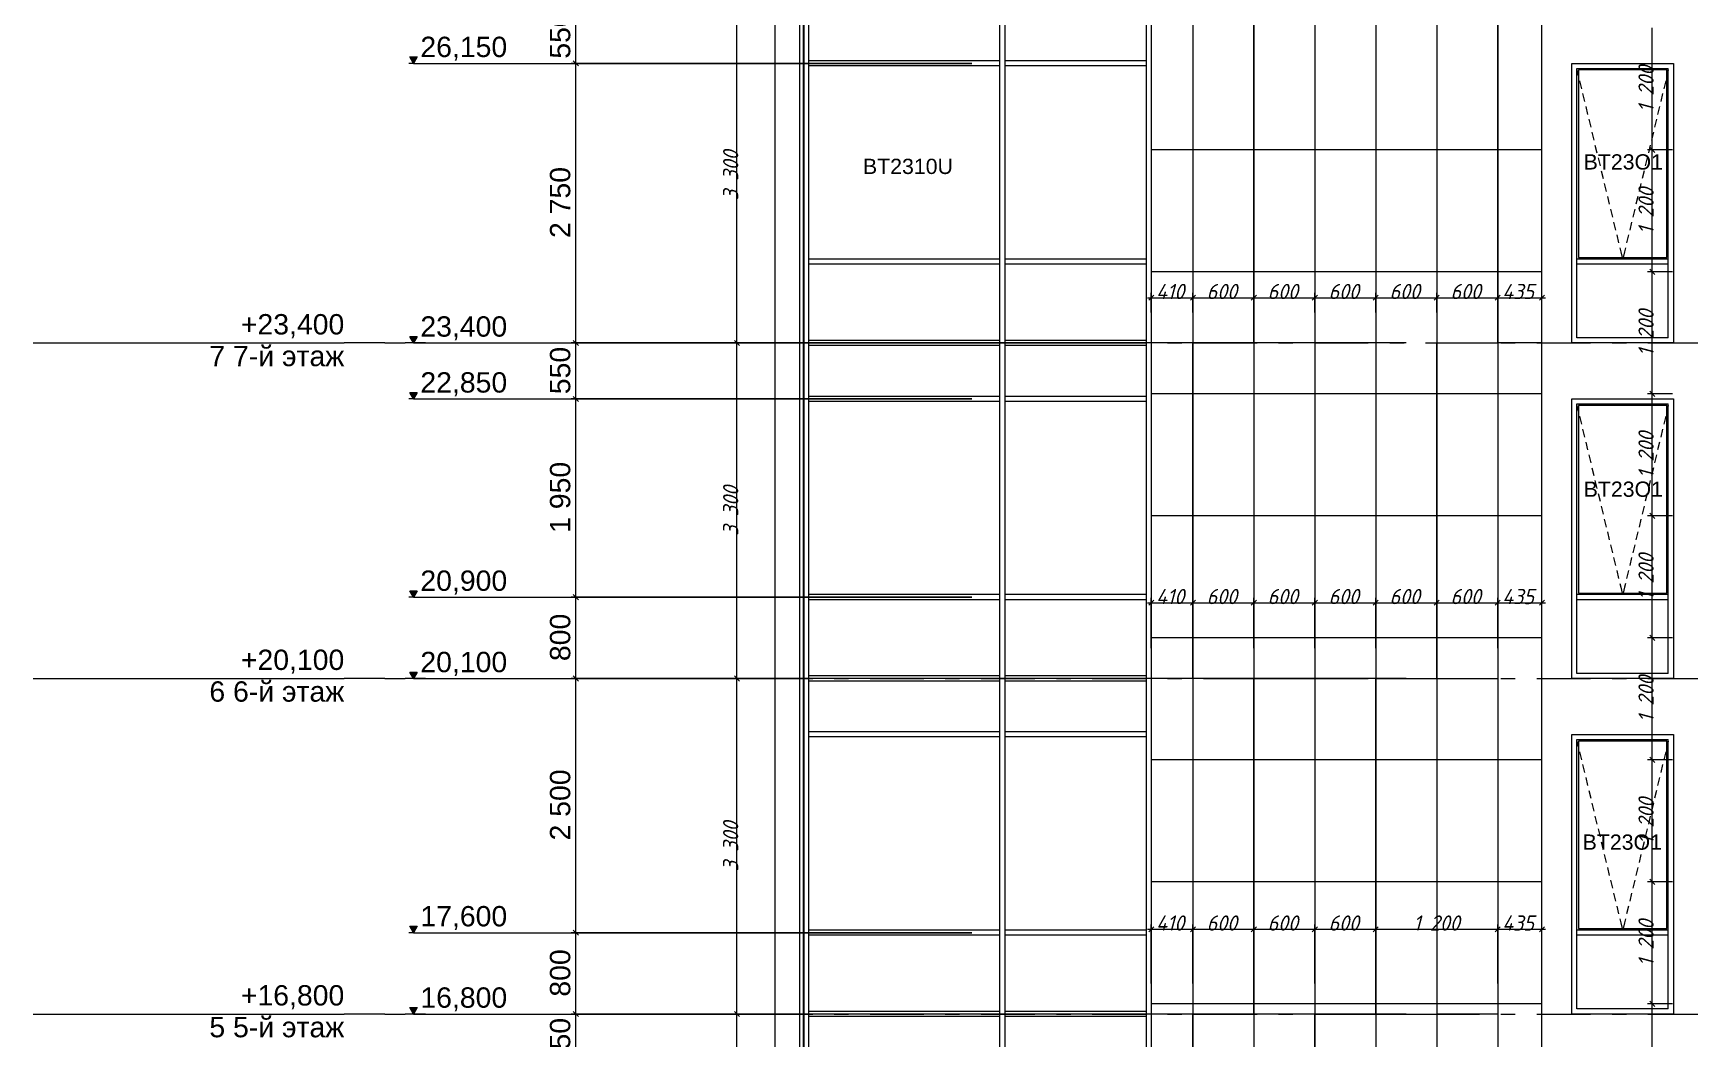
# Model space of a CAD drawing. Header units: millimetres. Extents: x 1499747 to 4230374, y -28481 to 441852.
# Drawn here: x 2780287 to 2796593, y -1227 to 8664 of the extents above; entities that cross this region are included whole.
import ezdxf
from ezdxf.xclip import XClip

# ---------------------------------------------------------------- set-up
doc = ezdxf.new("R2010")
doc.units = ezdxf.units.MM
doc.header["$MEASUREMENT"] = 0
doc.header["$XCLIPFRAME"] = 0
doc.linetypes.add('Штрих-Штриховая', pattern=[1093.611073, 529.166651, -211.666656, 141.111112, -211.666656])
for name, color, linetype, lineweight in [('3 Фасад_27_0_Ном._пера__1_Ном._пера__7', 7, 'Continuous', 18), ('3 Фасад_27_0_Ном._пера__20_Ном._пера__1', 1, 'Continuous', 18), ('3 Фасад_27_Витражные окна_Ном._пера__1_Ном._пера__7', 7, 'Continuous', 18), ('3 Фасад_27_Витражные окна_Ном._пера__20_Ном._пера__1', 1, 'Continuous', 18), ('3 Фасад_27_Витражные окна_Ном._пера__92_Ном._пера__233', 233, 'Continuous', 18), ('3 Фасад_27_Выступы_Ном._пера__1_Ном._пера__7', 7, 'Continuous', 18), ('3 Фасад_27_Отделка керамика_Ном._пера__1_Ном._пера__7', 7, 'Continuous', 18), ('3 Фасад_27_Отделка керамика_Ном._пера__74_Ном._пера__255', 255, 'Continuous', 18), ('3 Фасад_27_Отделка керамика_Ном._пера__89_Ном._пера__111', 111, 'Continuous', 18), ('3 Фасад_27_Размер - ГКЛ перегородки_Ном._пера__20_Ном._пера__1', 1, 'Continuous', 18), ('3 Фасад_27_Размер - ГКЛ перегородки_Ном._пера__5_Ном._пера__5', 5, 'Continuous', 18), ('3 Фасад_27_Размер - Общий_Ном._пера__1_Ном._пера__7', 7, 'Continuous', 18), ('3 Фасад_27_Сетка кладки_Ном._пера__1_Ном._пера__7', 7, 'Continuous', 18)]:
    doc.layers.add(name, color=color, linetype=linetype, lineweight=lineweight)
doc.layers.add('Чертеж и Рисунок', color=7, linetype='Continuous')
doc.styles.add('СГЕНЕРИР_СТИЛЬ_1', font='')
doc.styles.add('СГЕНЕРИР_СТИЛЬ_2', font='arial.ttf')
doc.styles.get('СГЕНЕРИР_СТИЛЬ_1').set_extended_font_data('GOST Common', italic=True)

# ---------------------------------------------------------------- blocks, each defined once
blk = doc.blocks.new('Чертеж_7_27', base_point=(1694889, 9891))
at = {"layer": '3 Фасад_27_Размер - Общий_Ном._пера__1_Ном._пера__7', "linetype": 'Continuous', "true_color": 0x939598}
for points in [[(1677828, 36041), (1677865, 36104), (1677792, 36104)], [(1677828, 33291), (1677865, 33354), (1677792, 33354)], [(1677828, 32741), (1677865, 32804), (1677792, 32804)], [(1677828, 30791), (1677865, 30854), (1677792, 30854)], [(1677828, 29991), (1677865, 30054), (1677792, 30054)], [(1677828, 27491), (1677865, 27554), (1677792, 27554)], [(1677828, 26691), (1677865, 26754), (1677792, 26754)]]:
    blk.add_hatch(color=252, dxfattribs=at).paths.add_polyline_path(points)
at = {"layer": '3 Фасад_27_0_Ном._пера__1_Ном._пера__7', "color": 252, "linetype": 'Continuous', "true_color": 0x939598}
for p, q in [((1674085, 33291), (1677147, 33291)), ((1677547, 33291), (1677147, 33291)), ((1677547, 33291), (1677747, 33291)), ((1677847, 33291), (1677747, 33291)), ((1677947, 33291), (1677847, 33291)), ((1674085, 29991), (1677147, 29991)), ((1677547, 29991), (1677147, 29991)), ((1677547, 29991), (1677747, 29991)), ((1677847, 29991), (1677747, 29991)), ((1677947, 29991), (1677847, 29991)), ((1674085, 26691), (1677147, 26691)), ((1677547, 26691), (1677147, 26691)), ((1677547, 26691), (1677747, 26691)), ((1677847, 26691), (1677747, 26691)), ((1677947, 26691), (1677847, 26691))]:
    blk.add_line(p, q, dxfattribs=at)
at = {"layer": '3 Фасад_27_0_Ном._пера__20_Ном._пера__1', "color": 252, "linetype": 'Штрих-Штриховая', "true_color": 0x939598}
for p, q in [((1677947, 33291), (1716089, 33291)), ((1677947, 29991), (1716089, 29991)), ((1677947, 26691), (1716089, 26691))]:
    blk.add_line(p, q, dxfattribs=at)
at = {"layer": '3 Фасад_27_Витражные окна_Ном._пера__1_Ном._пера__7', "color": 252, "linetype": 'Continuous', "true_color": 0x939598}
for p, q in [((1681630, 36041), (1681630, 36591)), ((1681665, 36041), (1681665, 36591)), ((1681672, 36041), (1681672, 36591)), ((1681719, 36066), (1681719, 36566)), ((1683600, 36066), (1683600, 36566)), ((1683650, 36066), (1683650, 36566)), ((1685039, 36566), (1685039, 36066)), ((1685089, 36591), (1685089, 36041)), ((1681630, 34091), (1681630, 36041)), ((1681665, 34091), (1681665, 36041)), ((1681672, 34091), (1681672, 36041)), ((1683600, 36066), (1681719, 36066)), ((1681719, 36041), (1681719, 36066)), ((1681719, 36016), (1681719, 36041)), ((1683600, 36041), (1683600, 36066)), ((1683600, 36016), (1683600, 36041)), ((1685039, 36066), (1683650, 36066)), ((1683650, 36041), (1683650, 36066)), ((1683650, 36016), (1683650, 36041)), ((1685039, 36066), (1685039, 36041)), ((1685039, 36041), (1685039, 36016)), ((1685089, 36041), (1685089, 34091)), ((1683600, 36016), (1681719, 36016)), ((1681719, 34116), (1681719, 36016)), ((1683600, 34116), (1683600, 36016)), ((1685039, 36016), (1683650, 36016)), ((1683650, 34116), (1683650, 36016)), ((1685039, 36016), (1685039, 34116)), ((1689278, 35991), (1689728, 35991)), ((1689278, 35691), (1689278, 35991)), ((1690163, 35976), (1689293, 35976)), ((1689293, 35976), (1689293, 34131)), ((1689728, 35991), (1690178, 35991)), ((1690163, 34131), (1690163, 35976)), ((1690178, 35691), (1690178, 35991)), ((1689278, 34291), (1689278, 35691)), ((1690178, 34291), (1690178, 35691)), ((1689278, 34116), (1689278, 34291)), ((1690178, 34116), (1690178, 34291)), ((1681630, 33291), (1681630, 34091)), ((1681665, 33291), (1681665, 34091)), ((1681672, 33291), (1681672, 34091)), ((1683600, 34116), (1681719, 34116)), ((1681719, 34091), (1681719, 34116)), ((1681719, 34066), (1681719, 34091)), ((1683600, 34091), (1683600, 34116)), ((1683600, 34066), (1683600, 34091)), ((1685039, 34116), (1683650, 34116)), ((1683650, 34091), (1683650, 34116)), ((1683650, 34066), (1683650, 34091)), ((1685039, 34116), (1685039, 34091)), ((1685039, 34091), (1685039, 34066)), ((1685089, 34091), (1685089, 33291)), ((1689278, 34091), (1689278, 34116)), ((1689728, 34116), (1689278, 34116)), ((1689278, 34066), (1689278, 34091)), ((1689293, 34131), (1690163, 34131)), ((1690178, 34116), (1689728, 34116)), ((1690178, 34091), (1690178, 34116)), ((1690178, 34066), (1690178, 34091)), ((1683600, 34066), (1681719, 34066)), ((1681719, 33316), (1681719, 34066)), ((1683600, 33316), (1683600, 34066)), ((1683650, 33316), (1683650, 34066)), ((1685039, 34066), (1683650, 34066)), ((1685039, 34066), (1685039, 33316)), ((1689278, 33341), (1689278, 34066)), ((1689728, 34066), (1689278, 34066)), ((1690178, 34066), (1689728, 34066)), ((1690178, 33341), (1690178, 34066)), ((1681630, 32741), (1681630, 33291)), ((1681665, 32741), (1681665, 33291)), ((1681672, 32741), (1681672, 33291)), ((1683600, 33316), (1681719, 33316)), ((1681719, 33291), (1681719, 33316)), ((1681719, 33266), (1681719, 33291)), ((1683600, 33266), (1681719, 33266)), ((1681719, 32766), (1681719, 33266)), ((1683600, 33291), (1683600, 33316)), ((1683600, 33266), (1683600, 33291)), ((1683600, 32766), (1683600, 33266)), ((1685039, 33316), (1683650, 33316)), ((1683650, 33291), (1683650, 33316)), ((1683650, 33266), (1683650, 33291)), ((1683650, 32766), (1683650, 33266)), ((1685039, 33266), (1683650, 33266)), ((1685039, 33316), (1685039, 33291)), ((1685039, 33291), (1685039, 33266)), ((1685039, 33266), (1685039, 32766)), ((1685089, 33291), (1685089, 32741)), ((1689728, 33341), (1689278, 33341)), ((1690178, 33341), (1689728, 33341)), ((1681630, 30791), (1681630, 32741)), ((1681665, 30791), (1681665, 32741)), ((1681672, 30791), (1681672, 32741)), ((1683600, 32766), (1681719, 32766)), ((1681719, 32741), (1681719, 32766)), ((1681719, 32716), (1681719, 32741)), ((1683600, 32716), (1681719, 32716)), ((1681719, 30816), (1681719, 32716)), ((1683600, 32741), (1683600, 32766)), ((1683600, 32716), (1683600, 32741)), ((1683600, 30816), (1683600, 32716)), ((1685039, 32766), (1683650, 32766)), ((1683650, 32741), (1683650, 32766)), ((1683650, 32716), (1683650, 32741)), ((1683650, 30816), (1683650, 32716)), ((1685039, 32716), (1683650, 32716)), ((1685039, 32766), (1685039, 32741)), ((1685039, 32741), (1685039, 32716)), ((1685039, 32716), (1685039, 30816)), ((1685089, 32741), (1685089, 30791)), ((1689278, 32691), (1689728, 32691)), ((1689278, 32391), (1689278, 32691)), ((1690163, 32676), (1689293, 32676)), ((1689293, 32676), (1689293, 30831)), ((1689728, 32691), (1690178, 32691)), ((1690163, 30831), (1690163, 32676)), ((1690178, 32391), (1690178, 32691)), ((1689278, 30991), (1689278, 32391)), ((1690178, 30991), (1690178, 32391)), ((1689278, 30816), (1689278, 30991)), ((1690178, 30816), (1690178, 30991)), ((1689293, 30831), (1690163, 30831)), ((1681630, 29991), (1681630, 30791)), ((1681665, 29991), (1681665, 30791)), ((1681672, 29991), (1681672, 30791)), ((1683600, 30816), (1681719, 30816)), ((1681719, 30791), (1681719, 30816)), ((1681719, 30766), (1681719, 30791)), ((1683600, 30766), (1681719, 30766)), ((1681719, 30016), (1681719, 30766)), ((1683600, 30791), (1683600, 30816)), ((1683600, 30766), (1683600, 30791)), ((1683600, 30016), (1683600, 30766)), ((1685039, 30816), (1683650, 30816)), ((1683650, 30791), (1683650, 30816)), ((1683650, 30766), (1683650, 30791)), ((1683650, 30016), (1683650, 30766)), ((1685039, 30766), (1683650, 30766)), ((1685039, 30816), (1685039, 30791)), ((1685039, 30791), (1685039, 30766)), ((1685039, 30766), (1685039, 30016)), ((1685089, 30791), (1685089, 29991)), ((1689278, 30791), (1689278, 30816)), ((1689728, 30816), (1689278, 30816)), ((1689278, 30766), (1689278, 30791)), ((1689278, 30041), (1689278, 30766)), ((1689728, 30766), (1689278, 30766)), ((1690178, 30816), (1689728, 30816)), ((1690178, 30766), (1689728, 30766)), ((1690178, 30791), (1690178, 30816)), ((1690178, 30766), (1690178, 30791)), ((1690178, 30041), (1690178, 30766)), ((1683600, 30016), (1681719, 30016)), ((1681719, 29991), (1681719, 30016)), ((1683600, 29991), (1683600, 30016)), ((1685039, 30016), (1683650, 30016)), ((1683650, 29991), (1683650, 30016)), ((1685039, 30016), (1685039, 29991)), ((1689728, 30041), (1689278, 30041)), ((1690178, 30041), (1689728, 30041)), ((1681630, 29441), (1681630, 29991)), ((1681665, 29441), (1681665, 29991)), ((1681672, 29441), (1681672, 29991)), ((1681719, 29966), (1681719, 29991)), ((1683600, 29966), (1681719, 29966)), ((1681719, 29466), (1681719, 29966)), ((1683600, 29966), (1683600, 29991)), ((1683600, 29466), (1683600, 29966)), ((1683650, 29966), (1683650, 29991)), ((1683650, 29466), (1683650, 29966)), ((1685039, 29966), (1683650, 29966)), ((1685039, 29991), (1685039, 29966)), ((1685039, 29966), (1685039, 29466)), ((1685089, 29991), (1685089, 29441)), ((1681630, 27491), (1681630, 29441)), ((1681665, 27491), (1681665, 29441)), ((1681672, 27491), (1681672, 29441)), ((1683600, 29466), (1681719, 29466)), ((1681719, 29441), (1681719, 29466)), ((1681719, 29416), (1681719, 29441)), ((1683600, 29416), (1681719, 29416)), ((1681719, 27516), (1681719, 29416)), ((1683600, 29441), (1683600, 29466)), ((1683600, 29416), (1683600, 29441)), ((1683600, 27516), (1683600, 29416)), ((1685039, 29466), (1683650, 29466)), ((1683650, 29441), (1683650, 29466)), ((1683650, 29416), (1683650, 29441)), ((1683650, 27516), (1683650, 29416)), ((1685039, 29416), (1683650, 29416)), ((1685039, 29466), (1685039, 29441)), ((1685039, 29441), (1685039, 29416)), ((1685039, 29416), (1685039, 27516)), ((1685089, 29441), (1685089, 27491)), ((1689278, 29391), (1689728, 29391)), ((1689278, 29091), (1689278, 29391)), ((1690163, 29376), (1689293, 29376)), ((1689293, 29376), (1689293, 27531)), ((1689728, 29391), (1690178, 29391)), ((1690163, 27531), (1690163, 29376)), ((1690178, 29091), (1690178, 29391)), ((1689278, 27691), (1689278, 29091)), ((1690178, 27691), (1690178, 29091)), ((1689278, 27516), (1689278, 27691)), ((1690178, 27516), (1690178, 27691)), ((1681630, 26691), (1681630, 27491)), ((1681665, 26691), (1681665, 27491)), ((1681672, 26691), (1681672, 27491)), ((1683600, 27516), (1681719, 27516)), ((1681719, 27491), (1681719, 27516)), ((1681719, 27466), (1681719, 27491)), ((1683600, 27466), (1681719, 27466)), ((1681719, 26716), (1681719, 27466)), ((1683600, 27491), (1683600, 27516)), ((1683600, 27466), (1683600, 27491)), ((1683600, 26716), (1683600, 27466)), ((1685039, 27516), (1683650, 27516)), ((1683650, 27491), (1683650, 27516)), ((1683650, 27466), (1683650, 27491)), ((1683650, 26716), (1683650, 27466)), ((1685039, 27466), (1683650, 27466)), ((1685039, 27516), (1685039, 27491)), ((1685039, 27491), (1685039, 27466)), ((1685039, 27466), (1685039, 26716)), ((1685089, 27491), (1685089, 26691)), ((1689278, 27491), (1689278, 27516)), ((1689728, 27516), (1689278, 27516)), ((1689278, 27466), (1689278, 27491)), ((1689278, 26741), (1689278, 27466)), ((1689728, 27466), (1689278, 27466)), ((1689293, 27531), (1690163, 27531)), ((1690178, 27516), (1689728, 27516)), ((1690178, 27466), (1689728, 27466)), ((1690178, 27491), (1690178, 27516)), ((1690178, 27466), (1690178, 27491)), ((1690178, 26741), (1690178, 27466)), ((1689728, 26741), (1689278, 26741)), ((1690178, 26741), (1689728, 26741)), ((1681630, 26141), (1681630, 26691)), ((1681665, 26141), (1681665, 26691)), ((1681672, 26141), (1681672, 26691)), ((1683600, 26716), (1681719, 26716)), ((1681719, 26691), (1681719, 26716)), ((1681719, 26666), (1681719, 26691)), ((1683600, 26666), (1681719, 26666)), ((1681719, 26166), (1681719, 26666)), ((1683600, 26691), (1683600, 26716)), ((1683600, 26666), (1683600, 26691)), ((1683600, 26166), (1683600, 26666)), ((1685039, 26716), (1683650, 26716)), ((1683650, 26691), (1683650, 26716)), ((1683650, 26666), (1683650, 26691)), ((1683650, 26166), (1683650, 26666)), ((1685039, 26666), (1683650, 26666)), ((1685039, 26716), (1685039, 26691)), ((1685039, 26691), (1685039, 26666)), ((1685039, 26666), (1685039, 26166)), ((1685089, 26691), (1685089, 26141))]:
    blk.add_line(p, q, dxfattribs=at)
at = {"layer": '3 Фасад_27_Витражные окна_Ном._пера__92_Ном._пера__233', "color": 252, "linetype": 'Continuous', "true_color": 0x939598}
for p, q in [((1689278, 35976), (1689292, 35919)), ((1690178, 35976), (1690165, 35919)), ((1689304, 35870), (1689323, 35792)), ((1689334, 35744), (1689353, 35666)), ((1690122, 35744), (1690104, 35666)), ((1690153, 35870), (1690134, 35792)), ((1689365, 35617), (1689384, 35539)), ((1690092, 35617), (1690073, 35539)), ((1689395, 35491), (1689414, 35413)), ((1690061, 35491), (1690043, 35413)), ((1689426, 35364), (1689445, 35287)), ((1689456, 35238), (1689475, 35160)), ((1690000, 35238), (1689982, 35160)), ((1690031, 35364), (1690012, 35287)), ((1689487, 35112), (1689506, 35034)), ((1689970, 35112), (1689951, 35034)), ((1689517, 34985), (1689536, 34908)), ((1689939, 34985), (1689921, 34908)), ((1689548, 34859), (1689567, 34781)), ((1689578, 34733), (1689597, 34655)), ((1689878, 34733), (1689860, 34655)), ((1689909, 34859), (1689890, 34781)), ((1689609, 34606), (1689628, 34528)), ((1689848, 34606), (1689829, 34528)), ((1689639, 34480), (1689658, 34402)), ((1689817, 34480), (1689799, 34402)), ((1689670, 34353), (1689689, 34276)), ((1689787, 34353), (1689768, 34276)), ((1689700, 34227), (1689710, 34189)), ((1689710, 34189), (1689724, 34131)), ((1689724, 34131), (1689727, 34116)), ((1689733, 34131), (1689730, 34116)), ((1689747, 34189), (1689733, 34131)), ((1689756, 34227), (1689747, 34189)), ((1689278, 32676), (1689292, 32619)), ((1690178, 32676), (1690165, 32619)), ((1689304, 32570), (1689323, 32492)), ((1690153, 32570), (1690134, 32492)), ((1689334, 32444), (1689353, 32366)), ((1689365, 32317), (1689384, 32239)), ((1690092, 32317), (1690073, 32239)), ((1690122, 32444), (1690104, 32366)), ((1689395, 32191), (1689414, 32113)), ((1690061, 32191), (1690043, 32113)), ((1689426, 32064), (1689445, 31987)), ((1690031, 32064), (1690012, 31987)), ((1689456, 31938), (1689475, 31860)), ((1689487, 31812), (1689506, 31734)), ((1689970, 31812), (1689951, 31734)), ((1690000, 31938), (1689982, 31860)), ((1689517, 31685), (1689536, 31608)), ((1689939, 31685), (1689921, 31608)), ((1689548, 31559), (1689567, 31481)), ((1689909, 31559), (1689890, 31481)), ((1689578, 31433), (1689597, 31355)), ((1689878, 31433), (1689860, 31355)), ((1689609, 31306), (1689628, 31228)), ((1689639, 31180), (1689658, 31102)), ((1689817, 31180), (1689799, 31102)), ((1689848, 31306), (1689829, 31228)), ((1689670, 31053), (1689689, 30976)), ((1689787, 31053), (1689768, 30976)), ((1689700, 30927), (1689710, 30889)), ((1689710, 30889), (1689724, 30831)), ((1689724, 30831), (1689727, 30816)), ((1689733, 30831), (1689730, 30816)), ((1689747, 30889), (1689733, 30831)), ((1689756, 30927), (1689747, 30889)), ((1689278, 29376), (1689292, 29319)), ((1690178, 29376), (1690165, 29319)), ((1689304, 29270), (1689323, 29192)), ((1690153, 29270), (1690134, 29192)), ((1689334, 29144), (1689353, 29066)), ((1690122, 29144), (1690104, 29066)), ((1689365, 29017), (1689384, 28939)), ((1689395, 28891), (1689414, 28813)), ((1690061, 28891), (1690043, 28813)), ((1690092, 29017), (1690073, 28939)), ((1689426, 28764), (1689445, 28687)), ((1690031, 28764), (1690012, 28687)), ((1689456, 28638), (1689475, 28560)), ((1690000, 28638), (1689982, 28560)), ((1689487, 28512), (1689506, 28434)), ((1689517, 28385), (1689536, 28308)), ((1689939, 28385), (1689921, 28308)), ((1689970, 28512), (1689951, 28434)), ((1689548, 28259), (1689567, 28181)), ((1689909, 28259), (1689890, 28181)), ((1689578, 28133), (1689597, 28055)), ((1689878, 28133), (1689860, 28055)), ((1689609, 28006), (1689628, 27928)), ((1689848, 28006), (1689829, 27928)), ((1689639, 27880), (1689658, 27802)), ((1689670, 27753), (1689689, 27676)), ((1689787, 27753), (1689768, 27676)), ((1689817, 27880), (1689799, 27802)), ((1689700, 27627), (1689710, 27589)), ((1689710, 27589), (1689724, 27531)), ((1689747, 27589), (1689733, 27531)), ((1689756, 27627), (1689747, 27589)), ((1689724, 27531), (1689727, 27516)), ((1689733, 27531), (1689730, 27516))]:
    blk.add_line(p, q, dxfattribs=at)
at = {"layer": '3 Фасад_27_Выступы_Ном._пера__1_Ном._пера__7', "color": 252, "linetype": 'Continuous', "true_color": 0x939598}
blk.add_line((1681389, 19591), (1681389, 45941), dxfattribs=at)
at = {"layer": '3 Фасад_27_Отделка керамика_Ном._пера__1_Ном._пера__7', "color": 252, "linetype": 'Continuous', "true_color": 0x939598}
for p, q in [((1685089, 36591), (1685089, 33291)), ((1685499, 36591), (1685499, 33291)), ((1686099, 33291), (1686099, 36591)), ((1687299, 36591), (1687299, 33291)), ((1688499, 33291), (1688499, 36591)), ((1688934, 33291), (1688934, 36591)), ((1685089, 33291), (1685089, 23391)), ((1685499, 33291), (1685089, 33291)), ((1685499, 29991), (1685499, 33291)), ((1685499, 33291), (1686099, 33291)), ((1686099, 33291), (1686099, 29991)), ((1687299, 33291), (1686099, 33291)), ((1687899, 29991), (1687899, 33291)), ((1687899, 33291), (1688499, 33291)), ((1688934, 33291), (1688499, 33291)), ((1688499, 33291), (1688499, 26691)), ((1688934, 23391), (1688934, 33291)), ((1686099, 29991), (1685499, 29991)), ((1686099, 26691), (1686099, 29991)), ((1686099, 29991), (1686699, 29991)), ((1686699, 29991), (1686699, 26691)), ((1687299, 26691), (1687299, 29991)), ((1687299, 29991), (1687899, 29991)), ((1687899, 29991), (1688499, 29991)), ((1685499, 23391), (1685499, 26691)), ((1685499, 26691), (1686099, 26691)), ((1686099, 26691), (1686099, 19591)), ((1686699, 26691), (1686099, 26691)), ((1686699, 23391), (1686699, 26691)), ((1686699, 26691), (1687299, 26691)), ((1687299, 26691), (1687899, 26691)), ((1687899, 26691), (1687899, 19591)), ((1688499, 26691), (1687899, 26691))]:
    blk.add_line(p, q, dxfattribs=at)
at = {"layer": '3 Фасад_27_Отделка керамика_Ном._пера__74_Ном._пера__255', "color": 252, "linetype": 'Continuous', "true_color": 0x939598}
blk.add_line((1688934, 19591), (1688934, 33291), dxfattribs=at)
at = {"layer": '3 Фасад_27_Отделка керамика_Ном._пера__89_Ном._пера__111', "color": 252, "linetype": 'Continuous', "true_color": 0x939598}
for p, q in [((1689228, 33291), (1689228, 36041)), ((1689228, 36041), (1690228, 36041)), ((1690228, 36041), (1690228, 33291)), ((1690228, 33291), (1689228, 33291)), ((1689228, 29991), (1689228, 32741)), ((1689228, 32741), (1690228, 32741)), ((1690228, 32741), (1690228, 29991)), ((1690228, 29991), (1689228, 29991)), ((1689228, 26691), (1689228, 29441)), ((1689228, 29441), (1690228, 29441)), ((1690228, 29441), (1690228, 26691)), ((1690228, 26691), (1689228, 26691))]:
    blk.add_line(p, q, dxfattribs=at)
at = {"layer": '3 Фасад_27_Размер - ГКЛ перегородки_Ном._пера__20_Ном._пера__1', "color": 252, "linetype": 'Continuous', "true_color": 0x939598}
for p, q in [((1681011, 33291), (1681011, 36591)), ((1690020, 35191), (1690020, 36391)), ((1690219, 35191), (1689973, 35191)), ((1690219, 35191), (1689973, 35191)), ((1689995, 35216), (1690045, 35166)), ((1689995, 35216), (1690045, 35166)), ((1690020, 33991), (1690020, 35191)), ((1690219, 33991), (1689973, 33991)), ((1690219, 33991), (1689973, 33991)), ((1689995, 34016), (1690045, 33966)), ((1689995, 34016), (1690045, 33966)), ((1690020, 32791), (1690020, 33991)), ((1687599, 33291), (1680964, 33291)), ((1687599, 33291), (1680964, 33291)), ((1680986, 33316), (1681036, 33266)), ((1680986, 33316), (1681036, 33266)), ((1681011, 29991), (1681011, 33291)), ((1690219, 32791), (1689973, 32791)), ((1690219, 32791), (1689973, 32791)), ((1689995, 32816), (1690045, 32766)), ((1689995, 32816), (1690045, 32766)), ((1690020, 31591), (1690020, 32791)), ((1690219, 31591), (1689973, 31591)), ((1690219, 31591), (1689973, 31591)), ((1689995, 31616), (1690045, 31566)), ((1689995, 31616), (1690045, 31566)), ((1690020, 30391), (1690020, 31591)), ((1690219, 30391), (1689973, 30391)), ((1690219, 30391), (1689973, 30391)), ((1689995, 30416), (1690045, 30366)), ((1689995, 30416), (1690045, 30366)), ((1690020, 29191), (1690020, 30391)), ((1680986, 30016), (1681036, 29966)), ((1680986, 30016), (1681036, 29966)), ((1687599, 29991), (1680964, 29991)), ((1687599, 29991), (1680964, 29991)), ((1681011, 26691), (1681011, 29991)), ((1690219, 29191), (1689973, 29191)), ((1690219, 29191), (1689973, 29191)), ((1689995, 29216), (1690045, 29166)), ((1689995, 29216), (1690045, 29166)), ((1690020, 27991), (1690020, 29191)), ((1690219, 27991), (1689973, 27991)), ((1690219, 27991), (1689973, 27991)), ((1689995, 28016), (1690045, 27966)), ((1689995, 28016), (1690045, 27966)), ((1690020, 26791), (1690020, 27991)), ((1690219, 26791), (1689973, 26791)), ((1690219, 26791), (1689973, 26791)), ((1689995, 26816), (1690045, 26766)), ((1689995, 26816), (1690045, 26766)), ((1690020, 25591), (1690020, 26791)), ((1687599, 26691), (1680964, 26691)), ((1687599, 26691), (1680964, 26691)), ((1680986, 26716), (1681036, 26666)), ((1680986, 26716), (1681036, 26666)), ((1681011, 23391), (1681011, 26691))]:
    blk.add_line(p, q, dxfattribs=at)
at = {"layer": '3 Фасад_27_Размер - ГКЛ перегородки_Ном._пера__5_Ном._пера__5', "color": 252, "linetype": 'Continuous', "true_color": 0x939598}
for p, q in [((1685114, 33761), (1685064, 33711)), ((1685089, 33591), (1685089, 33783)), ((1685524, 33761), (1685474, 33711)), ((1685524, 33761), (1685474, 33711)), ((1685499, 33591), (1685499, 33783)), ((1685499, 33591), (1685499, 33783)), ((1686124, 33761), (1686074, 33711)), ((1686124, 33761), (1686074, 33711)), ((1686099, 33591), (1686099, 33783)), ((1686099, 33591), (1686099, 33783)), ((1686724, 33761), (1686674, 33711)), ((1686724, 33761), (1686674, 33711)), ((1686699, 33591), (1686699, 33783)), ((1686699, 33591), (1686699, 33783)), ((1687324, 33761), (1687274, 33711)), ((1687324, 33761), (1687274, 33711)), ((1687299, 33591), (1687299, 33783)), ((1687299, 33591), (1687299, 33783)), ((1687924, 33761), (1687874, 33711)), ((1687924, 33761), (1687874, 33711)), ((1687899, 33591), (1687899, 33783)), ((1687899, 33591), (1687899, 33783)), ((1688524, 33761), (1688474, 33711)), ((1688524, 33761), (1688474, 33711)), ((1688499, 33591), (1688499, 33783)), ((1688499, 33591), (1688499, 33783)), ((1688909, 33711), (1688959, 33761)), ((1688934, 33591), (1688934, 33783)), ((1685051, 33736), (1685089, 33736)), ((1685089, 33736), (1685499, 33736)), ((1685499, 33736), (1686099, 33736)), ((1686099, 33736), (1686699, 33736)), ((1686699, 33736), (1687299, 33736)), ((1687299, 33736), (1687899, 33736)), ((1687899, 33736), (1688499, 33736)), ((1688499, 33736), (1688934, 33736)), ((1688934, 33736), (1688971, 33736)), ((1685051, 30736), (1685089, 30736)), ((1685114, 30761), (1685064, 30711)), ((1685089, 30291), (1685089, 30783)), ((1685089, 30736), (1685499, 30736)), ((1685524, 30761), (1685474, 30711)), ((1685524, 30761), (1685474, 30711)), ((1685499, 30291), (1685499, 30783)), ((1685499, 30291), (1685499, 30783)), ((1685499, 30736), (1686099, 30736)), ((1686124, 30761), (1686074, 30711)), ((1686124, 30761), (1686074, 30711)), ((1686099, 30291), (1686099, 30783)), ((1686099, 30291), (1686099, 30783)), ((1686099, 30736), (1686699, 30736)), ((1686724, 30761), (1686674, 30711)), ((1686724, 30761), (1686674, 30711)), ((1686699, 30291), (1686699, 30783)), ((1686699, 30291), (1686699, 30783)), ((1686699, 30736), (1687299, 30736)), ((1687324, 30761), (1687274, 30711)), ((1687324, 30761), (1687274, 30711)), ((1687299, 30291), (1687299, 30783)), ((1687299, 30291), (1687299, 30783)), ((1687299, 30736), (1687899, 30736)), ((1687924, 30761), (1687874, 30711)), ((1687924, 30761), (1687874, 30711)), ((1687899, 30291), (1687899, 30783)), ((1687899, 30291), (1687899, 30783)), ((1687899, 30736), (1688499, 30736)), ((1688524, 30761), (1688474, 30711)), ((1688524, 30761), (1688474, 30711)), ((1688499, 30291), (1688499, 30783)), ((1688499, 30291), (1688499, 30783)), ((1688499, 30736), (1688934, 30736)), ((1688909, 30711), (1688959, 30761)), ((1688934, 30291), (1688934, 30783)), ((1688934, 30736), (1688971, 30736)), ((1685089, 26991), (1685089, 27572)), ((1685499, 26991), (1685499, 27572)), ((1685499, 26991), (1685499, 27572)), ((1686099, 26991), (1686099, 27572)), ((1686099, 26991), (1686099, 27572)), ((1686699, 26991), (1686699, 27572)), ((1686699, 26991), (1686699, 27572)), ((1687299, 26991), (1687299, 27572)), ((1687299, 26991), (1687299, 27572)), ((1688499, 26991), (1688499, 27572)), ((1688499, 26991), (1688499, 27572)), ((1688934, 26991), (1688934, 27572)), ((1685051, 27525), (1685089, 27525)), ((1685114, 27550), (1685064, 27500)), ((1685089, 27525), (1685499, 27525)), ((1685524, 27550), (1685474, 27500)), ((1685524, 27550), (1685474, 27500)), ((1685499, 27525), (1686099, 27525)), ((1686124, 27550), (1686074, 27500)), ((1686124, 27550), (1686074, 27500)), ((1686099, 27525), (1686699, 27525)), ((1686724, 27550), (1686674, 27500)), ((1686724, 27550), (1686674, 27500)), ((1686699, 27525), (1687299, 27525)), ((1687324, 27550), (1687274, 27500)), ((1687324, 27550), (1687274, 27500)), ((1687299, 27525), (1688499, 27525)), ((1688524, 27550), (1688474, 27500)), ((1688524, 27550), (1688474, 27500)), ((1688499, 27525), (1688934, 27525)), ((1688909, 27500), (1688959, 27550)), ((1688934, 27525), (1688971, 27525))]:
    blk.add_line(p, q, dxfattribs=at)
at = {"layer": '3 Фасад_27_Размер - Общий_Ном._пера__1_Ном._пера__7', "color": 252, "linetype": 'Continuous', "true_color": 0x939598}
for p, q in [((1679426, 36041), (1679426, 36591)), ((1677828, 36041), (1677781, 36041)), ((1677828, 36041), (1677792, 36104)), ((1677792, 36104), (1677865, 36104)), ((1677865, 36104), (1677828, 36041)), ((1677828, 36041), (1683325, 36041)), ((1683325, 36041), (1679379, 36041)), ((1683325, 36041), (1679379, 36041)), ((1679401, 36066), (1679451, 36016)), ((1679401, 36066), (1679451, 36016)), ((1679426, 33291), (1679426, 36041)), ((1677828, 33291), (1677781, 33291)), ((1677828, 33291), (1677792, 33354)), ((1677792, 33354), (1677865, 33354)), ((1677865, 33354), (1677828, 33291)), ((1677828, 33291), (1684839, 33291)), ((1684839, 33291), (1679379, 33291)), ((1684839, 33291), (1679379, 33291)), ((1679401, 33316), (1679451, 33266)), ((1679401, 33316), (1679451, 33266)), ((1679426, 32741), (1679426, 33291)), ((1677828, 32741), (1677792, 32804)), ((1677792, 32804), (1677865, 32804)), ((1677865, 32804), (1677828, 32741)), ((1677828, 32741), (1677781, 32741)), ((1677828, 32741), (1683325, 32741)), ((1683325, 32741), (1679379, 32741)), ((1683325, 32741), (1679379, 32741)), ((1679401, 32766), (1679451, 32716)), ((1679401, 32766), (1679451, 32716)), ((1679426, 30791), (1679426, 32741)), ((1677828, 30791), (1677792, 30854)), ((1677792, 30854), (1677865, 30854)), ((1677865, 30854), (1677828, 30791)), ((1677828, 30791), (1677781, 30791)), ((1677828, 30791), (1683325, 30791)), ((1683325, 30791), (1679379, 30791)), ((1683325, 30791), (1679379, 30791)), ((1679401, 30816), (1679451, 30766)), ((1679401, 30816), (1679451, 30766)), ((1679426, 29991), (1679426, 30791)), ((1677828, 29991), (1677792, 30054)), ((1677792, 30054), (1677865, 30054)), ((1677865, 30054), (1677828, 29991)), ((1679401, 30016), (1679451, 29966)), ((1679401, 30016), (1679451, 29966)), ((1677828, 29991), (1677781, 29991)), ((1677828, 29991), (1681489, 29991)), ((1681489, 29991), (1679379, 29991)), ((1681489, 29991), (1679379, 29991)), ((1679426, 27491), (1679426, 29991)), ((1677828, 27491), (1677781, 27491)), ((1677828, 27491), (1677792, 27554)), ((1677792, 27554), (1677865, 27554)), ((1677865, 27554), (1677828, 27491)), ((1677828, 27491), (1683325, 27491)), ((1683325, 27491), (1679379, 27491)), ((1683325, 27491), (1679379, 27491)), ((1679401, 27516), (1679451, 27466)), ((1679401, 27516), (1679451, 27466)), ((1679426, 26691), (1679426, 27491)), ((1677828, 26691), (1677792, 26754)), ((1677792, 26754), (1677865, 26754)), ((1677865, 26754), (1677828, 26691)), ((1677828, 26691), (1677781, 26691)), ((1677828, 26691), (1681489, 26691)), ((1681489, 26691), (1679379, 26691)), ((1681489, 26691), (1679379, 26691)), ((1679401, 26716), (1679451, 26666)), ((1679401, 26716), (1679451, 26666)), ((1679426, 26141), (1679426, 26691))]:
    blk.add_line(p, q, dxfattribs=at)
at = {"layer": '3 Фасад_27_Сетка кладки_Ном._пера__1_Ном._пера__7', "color": 252, "linetype": 'Continuous', "true_color": 0x939598}
for p, q in [((1685499, 50241), (1685499, 19591)), ((1686099, 50241), (1686099, 19591)), ((1686699, 50241), (1686699, 19591)), ((1687299, 50241), (1687299, 19591)), ((1687899, 50241), (1687899, 19591)), ((1688499, 50241), (1688499, 19591)), ((1688934, 35191), (1685089, 35191)), ((1688934, 33991), (1685089, 33991)), ((1688934, 32791), (1685089, 32791)), ((1688934, 31591), (1685089, 31591)), ((1688934, 30391), (1685089, 30391)), ((1688934, 29191), (1685089, 29191)), ((1688934, 27991), (1685089, 27991)), ((1688934, 26791), (1685089, 26791))]:
    blk.add_line(p, q, dxfattribs=at)
at = {"layer": '3 Фасад_27_0_Ном._пера__1_Ном._пера__7', "color": 252, "linetype": 'Continuous', "true_color": 0x939598, "char_height": 200, "attachment_point": 3, "style": 'СГЕНЕРИР_СТИЛЬ_2'}
for s, insert, line_spacing_factor in [('\\A1;{\\pqr;\\pt0;\\fArial|b0|i0|c204|p0;\\W1.000000;+23,400\\P\\pqr;\\pt0;\\fArial|b0|i0|c204|p0;\\W1.000000;7 7-й этаж}', (1677147, 33575), 0.936542), ('\\A1;{\\pqr;\\pt0;\\fArial|b0|i0|c204|p0;\\W1.000000;+20,100\\P\\pqr;\\pt0;\\fArial|b0|i0|c204|p0;\\W1.000000;6 6-й этаж}', (1677147, 30275), 0.935057), ('\\A1;{\\pqr;\\pt0;\\fArial|b0|i0|c204|p0;\\W1.000000;+16,800\\P\\pqr;\\pt0;\\fArial|b0|i0|c204|p0;\\W1.000000;5 5-й этаж}', (1677147, 26975), 0.937339)]:
    blk.add_mtext(s, dxfattribs=dict(at, insert=insert, line_spacing_factor=line_spacing_factor))
at = {"layer": '3 Фасад_27_Витражные окна_Ном._пера__20_Ном._пера__1', "color": 252, "linetype": 'Continuous', "true_color": 0x939598, "char_height": 150, "attachment_point": 4, "style": 'СГЕНЕРИР_СТИЛЬ_2'}
for s, insert in [('\\A1;{\\pql;\\fArial|b0|i0|c204|p0;\\W1.000000;ВТ2310U}', (1682252, 35027)), ('\\A1;{\\pql;\\fArial|b0|i0|c204|p0;\\W1.000000;ВТ23О1}', (1689345, 35071)), ('\\A1;{\\pql;\\fArial|b0|i0|c204|p0;\\W1.000000;ВТ23О1}', (1689345, 31852)), ('\\A1;{\\pql;\\fArial|b0|i0|c204|p0;\\W1.000000;ВТ23О1}', (1689335, 28381))]:
    blk.add_mtext(s, dxfattribs=dict(at, insert=insert))
at = {"layer": '3 Фасад_27_Размер - ГКЛ перегородки_Ном._пера__20_Ном._пера__1', "color": 252, "linetype": 'Continuous', "true_color": 0x939598, "char_height": 150, "attachment_point": 7, "rotation": 90, "style": 'СГЕНЕРИР_СТИЛЬ_1'}
for s, insert in [('\\A1;{\\pql;\\fGOST Common|b0|i1|c204|p0;\\W1.000000;1\xa0200}', (1690034, 35561)), ('\\A1;{\\pql;\\fGOST Common|b0|i1|c204|p0;\\W1.000000;3\xa0300}', (1681025, 34696)), ('\\A1;{\\pql;\\fGOST Common|b0|i1|c204|p0;\\W1.000000;1\xa0200}', (1690034, 34361)), ('\\A1;{\\pql;\\fGOST Common|b0|i1|c204|p0;\\W1.000000;1\xa0200}', (1690034, 33161)), ('\\A1;{\\pql;\\fGOST Common|b0|i1|c204|p0;\\W1.000000;1\xa0200}', (1690034, 31961)), ('\\A1;{\\pql;\\fGOST Common|b0|i1|c204|p0;\\W1.000000;3\xa0300}', (1681025, 31396)), ('\\A1;{\\pql;\\fGOST Common|b0|i1|c204|p0;\\W1.000000;1\xa0200}', (1690034, 30761)), ('\\A1;{\\pql;\\fGOST Common|b0|i1|c204|p0;\\W1.000000;1\xa0200}', (1690034, 29561)), ('\\A1;{\\pql;\\fGOST Common|b0|i1|c204|p0;\\W1.000000;1\xa0200}', (1690034, 28361)), ('\\A1;{\\pql;\\fGOST Common|b0|i1|c204|p0;\\W1.000000;3\xa0300}', (1681025, 28096)), ('\\A1;{\\pql;\\fGOST Common|b0|i1|c204|p0;\\W1.000000;1\xa0200}', (1690034, 27161))]:
    blk.add_mtext(s, dxfattribs=dict(at, insert=insert))
at = {"layer": '3 Фасад_27_Размер - ГКЛ перегородки_Ном._пера__20_Ном._пера__1', "color": 252, "linetype": 'Continuous', "true_color": 0x939598, "char_height": 150, "attachment_point": 7, "style": 'СГЕНЕРИР_СТИЛЬ_1'}
for s, insert in [('\\A1;{\\pql;\\fGOST Common|b0|i1|c204|p0;\\W1.000000;410}', (1685137, 33722)), ('\\A1;{\\pql;\\fGOST Common|b0|i1|c204|p0;\\W1.000000;600}', (1685634, 33722)), ('\\A1;{\\pql;\\fGOST Common|b0|i1|c204|p0;\\W1.000000;600}', (1686234, 33722)), ('\\A1;{\\pql;\\fGOST Common|b0|i1|c204|p0;\\W1.000000;600}', (1686834, 33722)), ('\\A1;{\\pql;\\fGOST Common|b0|i1|c204|p0;\\W1.000000;600}', (1687434, 33722)), ('\\A1;{\\pql;\\fGOST Common|b0|i1|c204|p0;\\W1.000000;600}', (1688034, 33722)), ('\\A1;{\\pql;\\fGOST Common|b0|i1|c204|p0;\\W1.000000;435}', (1688544, 33722)), ('\\A1;{\\pql;\\fGOST Common|b0|i1|c204|p0;\\W1.000000;410}', (1685137, 30722)), ('\\A1;{\\pql;\\fGOST Common|b0|i1|c204|p0;\\W1.000000;600}', (1685634, 30722)), ('\\A1;{\\pql;\\fGOST Common|b0|i1|c204|p0;\\W1.000000;600}', (1686234, 30722)), ('\\A1;{\\pql;\\fGOST Common|b0|i1|c204|p0;\\W1.000000;600}', (1686834, 30722)), ('\\A1;{\\pql;\\fGOST Common|b0|i1|c204|p0;\\W1.000000;600}', (1687434, 30722)), ('\\A1;{\\pql;\\fGOST Common|b0|i1|c204|p0;\\W1.000000;600}', (1688034, 30722)), ('\\A1;{\\pql;\\fGOST Common|b0|i1|c204|p0;\\W1.000000;435}', (1688544, 30722)), ('\\A1;{\\pql;\\fGOST Common|b0|i1|c204|p0;\\W1.000000;410}', (1685137, 27511)), ('\\A1;{\\pql;\\fGOST Common|b0|i1|c204|p0;\\W1.000000;600}', (1685634, 27511)), ('\\A1;{\\pql;\\fGOST Common|b0|i1|c204|p0;\\W1.000000;600}', (1686234, 27511)), ('\\A1;{\\pql;\\fGOST Common|b0|i1|c204|p0;\\W1.000000;600}', (1686834, 27511)), ('\\A1;{\\pql;\\fGOST Common|b0|i1|c204|p0;\\W1.000000;1\xa0200}', (1687669, 27511)), ('\\A1;{\\pql;\\fGOST Common|b0|i1|c204|p0;\\W1.000000;435}', (1688544, 27511))]:
    blk.add_mtext(s, dxfattribs=dict(at, insert=insert))
at = {"layer": '3 Фасад_27_Размер - Общий_Ном._пера__1_Ном._пера__7', "color": 252, "linetype": 'Continuous', "true_color": 0x939598, "char_height": 200, "attachment_point": 7, "rotation": 90, "style": 'СГЕНЕРИР_СТИЛЬ_2'}
for s, insert in [('\\A1;{\\pql;\\fArial|b0|i0|c204|p0;\\W1.000000;550}', (1679374, 36087)), ('\\A1;{\\pql;\\fArial|b0|i0|c204|p0;\\W1.000000;2\xa0750}', (1679374, 34323)), ('\\A1;{\\pql;\\fArial|b0|i0|c204|p0;\\W1.000000;550}', (1679374, 32787)), ('\\A1;{\\pql;\\fArial|b0|i0|c204|p0;\\W1.000000;1\xa0950}', (1679374, 31423)), ('\\A1;{\\pql;\\fArial|b0|i0|c204|p0;\\W1.000000;800}', (1679374, 30162)), ('\\A1;{\\pql;\\fArial|b0|i0|c204|p0;\\W1.000000;2\xa0500}', (1679374, 28398)), ('\\A1;{\\pql;\\fArial|b0|i0|c204|p0;\\W1.000000;800}', (1679374, 26862)), ('\\A1;{\\pql;\\fArial|b0|i0|c204|p0;\\W1.000000;550}', (1679374, 26187))]:
    blk.add_mtext(s, dxfattribs=dict(at, insert=insert))
at = {"layer": '3 Фасад_27_Размер - Общий_Ном._пера__1_Ном._пера__7', "color": 252, "linetype": 'Continuous', "true_color": 0x939598, "char_height": 200, "attachment_point": 7, "style": 'СГЕНЕРИР_СТИЛЬ_2'}
for s, insert in [('\\A1;{\\pql;\\fArial|b0|i0|c204|p0;\\W1.000000;26,150}', (1677896, 36066)), ('\\A1;{\\pql;\\fArial|b0|i0|c204|p0;\\W1.000000;23,400}', (1677896, 33316)), ('\\A1;{\\pql;\\fArial|b0|i0|c204|p0;\\W1.000000;22,850}', (1677896, 32766)), ('\\A1;{\\pql;\\fArial|b0|i0|c204|p0;\\W1.000000;20,900}', (1677896, 30816)), ('\\A1;{\\pql;\\fArial|b0|i0|c204|p0;\\W1.000000;20,100}', (1677896, 30016)), ('\\A1;{\\pql;\\fArial|b0|i0|c204|p0;\\W1.000000;17,600}', (1677896, 27516)), ('\\A1;{\\pql;\\fArial|b0|i0|c204|p0;\\W1.000000;16,800}', (1677896, 26716))]:
    blk.add_mtext(s, dxfattribs=dict(at, insert=insert))

msp = doc.modelspace()

# ---------------------------------------------------------------- block references
at = {"layer": 'Чертеж и Рисунок', "linetype": 'Continuous'}
ref = msp.add_blockref('Чертеж_7_27', (2801091.76847, -17783.33842), dxfattribs=at)
XClip(ref).set_block_clipping_path([(1672000, -690.0489564684), (1756000, 59100.2549307365)])

doc.saveas('drawing.dxf')
